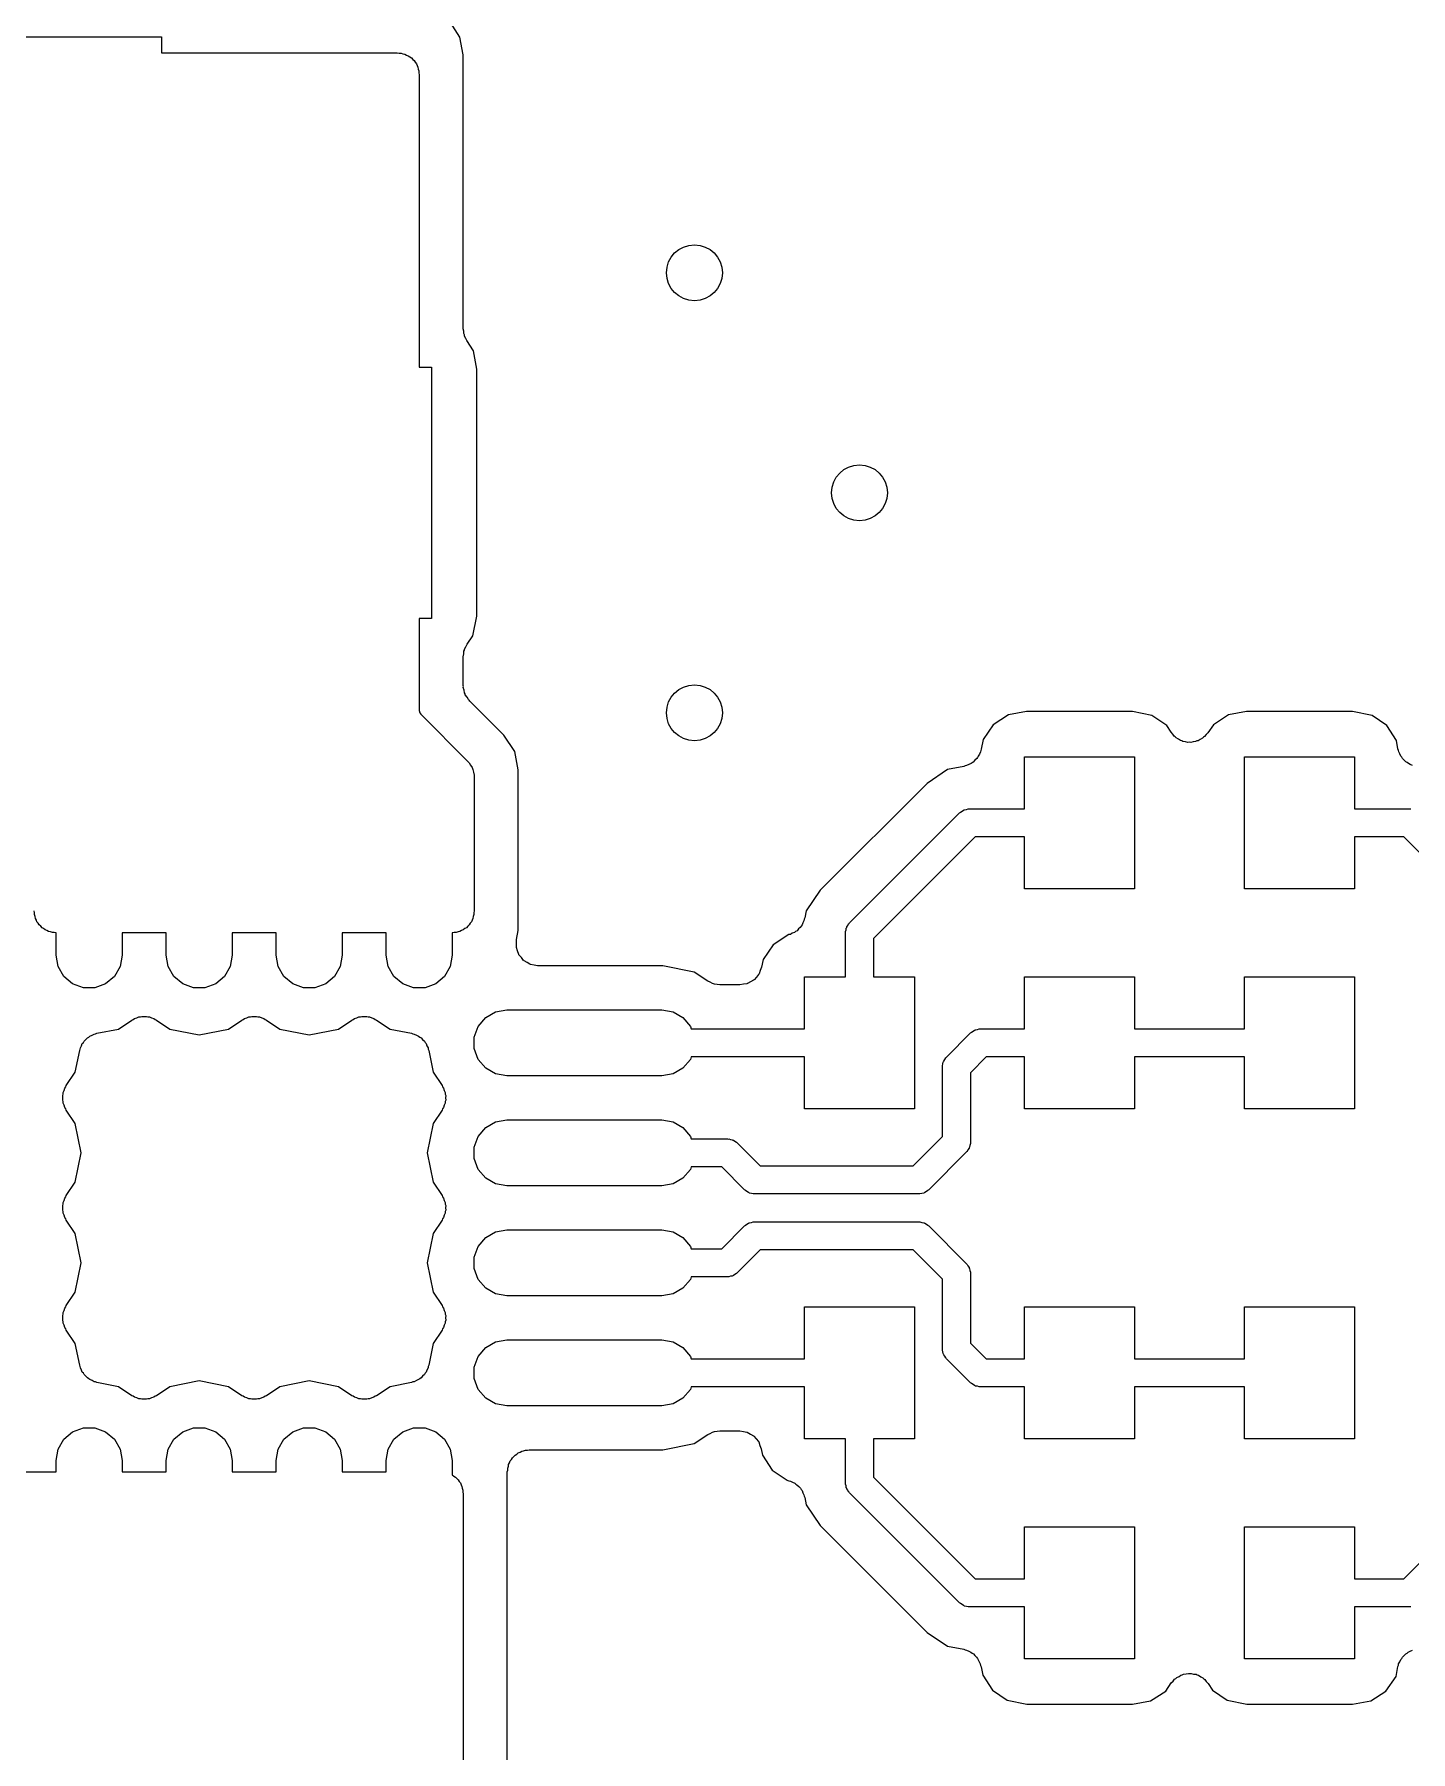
# Model space of a CAD drawing. Extents: x 85 to 210, y -138 to -65.
# Drawn here: x 167.75 to 174, y -95.47 to -87.67 of the extents above; entities that cross this region are included whole.
import ezdxf

# ---------------------------------------------------------------- set-up
doc = ezdxf.new("R2010")
doc.units = 0
doc.header["$MEASUREMENT"] = 0
doc.layers.add('BLACK', color=7, linetype='CONTINUOUS')

msp = doc.modelspace()

# ---------------------------------------------------------------- linework, layer by layer
at = {"layer": 'Black'}
for p, q in [((169.685, -87.6787), (169.642, -87.612)), ((167.695, -87.6785), (168.329, -87.6785)), ((168.329, -87.6785), (168.329, -87.75)), ((169.7, -87.7593), (169.685, -87.6787)), ((168.329, -87.75), (169.4, -87.75)), ((169.4, -87.75), (169.409, -87.7515)), ((169.409, -87.7515), (169.417, -87.7515)), ((169.417, -87.7515), (169.426, -87.7545)), ((169.426, -87.7545), (169.434, -87.756)), ((169.434, -87.756), (169.442, -87.7604)), ((169.442, -87.7604), (169.45, -87.7634)), ((169.45, -87.7634), (169.457, -87.769)), ((169.457, -87.769), (169.464, -87.7734)), ((169.464, -87.7734), (169.47, -87.7801)), ((169.47, -87.7801), (169.477, -87.7857)), ((169.477, -87.7857), (169.481, -87.7933)), ((169.481, -87.7933), (169.487, -87.8)), ((169.487, -87.8), (169.49, -87.8082)), ((169.7, -89.0045), (169.7, -87.7593)), ((169.49, -87.8082), (169.494, -87.8158)), ((169.494, -87.8158), (169.495, -87.8244)), ((169.495, -87.8244), (169.498, -87.8326)), ((169.498, -87.8326), (169.498, -87.8414)), ((169.498, -87.8414), (169.5, -87.85)), ((169.5, -87.85), (169.5, -89.1785)), ((169.702, -89.0154), (169.7, -89.0045)), ((169.702, -89.0265), (169.702, -89.0154)), ((169.705, -89.0324), (169.702, -89.0265)), ((169.706, -89.0387), (169.705, -89.0324)), ((169.712, -89.0483), (169.706, -89.0387)), ((169.716, -89.0586), (169.712, -89.0483)), ((169.746, -89.105), (169.716, -89.0586)), ((169.761, -89.1878), (169.746, -89.105)), ((169.5, -89.1785), (169.555, -89.1785)), ((169.555, -89.1785), (169.555, -90.3215)), ((169.761, -90.3115), (169.761, -89.1878)), ((169.555, -90.3215), (169.5, -90.3215)), ((169.5, -90.3215), (169.5, -90.74)), ((169.743, -90.4008), (169.761, -90.3115)), ((169.706, -90.4609), (169.712, -90.45)), ((169.712, -90.45), (169.717, -90.4386)), ((169.717, -90.4386), (169.743, -90.4008)), ((169.7, -90.4951), (169.702, -90.4827)), ((169.7, -90.6257), (169.7, -90.4951)), ((169.702, -90.4827), (169.703, -90.4703)), ((169.703, -90.4703), (169.705, -90.4658)), ((169.705, -90.4658), (169.706, -90.4609)), ((169.701, -90.6301), (169.7, -90.6257)), ((169.7, -90.6345), (169.701, -90.6301)), ((169.704, -90.6471), (169.7, -90.6345)), ((169.706, -90.6599), (169.704, -90.6471)), ((169.708, -90.6637), (169.706, -90.6599)), ((169.709, -90.668), (169.708, -90.6637)), ((169.717, -90.6787), (169.709, -90.668)), ((169.723, -90.69), (169.717, -90.6787)), ((169.727, -90.6928), (169.723, -90.69)), ((169.729, -90.6964), (169.727, -90.6928)), ((169.5, -90.74), (169.502, -90.7496)), ((169.502, -90.7496), (169.507, -90.7568)), ((169.507, -90.7568), (169.721, -90.9707)), ((169.884, -90.8515), (169.729, -90.6964)), ((172.177, -90.7597), (172.108, -90.8039)), ((172.259, -90.7441), (172.177, -90.7597)), ((172.74, -90.7441), (172.259, -90.7441)), ((172.829, -90.7622), (172.74, -90.7441)), ((172.896, -90.8079), (172.829, -90.7622)), ((173.177, -90.7597), (173.108, -90.8039)), ((173.259, -90.7441), (173.177, -90.7597)), ((173.74, -90.7441), (173.259, -90.7441)), ((173.829, -90.7622), (173.74, -90.7441)), ((173.896, -90.8079), (173.829, -90.7622)), ((172.108, -90.8039), (172.062, -90.8707)), ((172.916, -90.8386), (172.896, -90.8079)), ((172.924, -90.8469), (172.916, -90.8386)), ((172.93, -90.856), (172.924, -90.8469)), ((173.075, -90.849), (173.068, -90.8579)), ((173.083, -90.8409), (173.075, -90.849)), ((173.108, -90.8039), (173.083, -90.8409)), ((173.94, -90.8765), (173.896, -90.8079)), ((169.934, -90.9258), (169.884, -90.8515)), ((169.95, -91.0097), (169.934, -90.9258)), ((172.05, -90.9276), (172.045, -90.9373)), ((172.051, -90.9212), (172.05, -90.9276)), ((172.053, -90.9153), (172.051, -90.9212)), ((172.062, -90.8707), (172.053, -90.9153)), ((172.935, -90.8595), (172.93, -90.856)), ((172.939, -90.8641), (172.935, -90.8595)), ((172.949, -90.8693), (172.939, -90.8641)), ((172.959, -90.8756), (172.949, -90.8693)), ((172.965, -90.8771), (172.959, -90.8756)), ((172.97, -90.88), (172.965, -90.8771)), ((172.982, -90.8814), (172.97, -90.88)), ((172.992, -90.8842), (172.982, -90.8814)), ((172.999, -90.8836), (172.992, -90.8842)), ((173.005, -90.8844), (172.999, -90.8836)), ((173.016, -90.8819), (173.005, -90.8844)), ((173.027, -90.8808), (173.016, -90.8819)), ((173.033, -90.8781), (173.027, -90.8808)), ((173.039, -90.8767), (173.033, -90.8781)), ((173.048, -90.8706), (173.039, -90.8767)), ((173.058, -90.8657), (173.048, -90.8706)), ((173.063, -90.8613), (173.058, -90.8657)), ((173.068, -90.8579), (173.063, -90.8613)), ((173.947, -90.9141), (173.94, -90.8765)), ((173.95, -90.9207), (173.947, -90.9141)), ((173.951, -90.9277), (173.95, -90.9207)), ((173.956, -90.9368), (173.951, -90.9277)), ((169.721, -90.9707), (169.723, -90.9743)), ((169.723, -90.9743), (169.727, -90.9771)), ((169.727, -90.9771), (169.733, -90.9885)), ((169.733, -90.9885), (169.741, -90.9992)), ((169.741, -90.9992), (169.742, -91.0034)), ((169.742, -91.0034), (169.744, -91.0072)), ((171.975, -90.9935), (171.9, -91.0084)), ((171.981, -90.9912), (171.975, -90.9935)), ((171.987, -90.9902), (171.981, -90.9912)), ((171.997, -90.9849), (171.987, -90.9902)), ((172.007, -90.9809), (171.997, -90.9849)), ((172.012, -90.9767), (172.007, -90.9809)), ((172.017, -90.9736), (172.012, -90.9767)), ((172.025, -90.9653), (172.017, -90.9736)), ((172.033, -90.958), (172.025, -90.9653)), ((172.036, -90.9524), (172.033, -90.958)), ((172.04, -90.9476), (172.036, -90.9524)), ((172.045, -90.9373), (172.04, -90.9476)), ((172.25, -91.1865), (172.25, -90.95)), ((172.25, -90.95), (172.75, -90.95)), ((172.75, -90.95), (172.75, -91.55)), ((173.25, -91.55), (173.25, -90.95)), ((173.25, -90.95), (173.75, -90.95)), ((173.75, -90.95), (173.75, -91.1865)), ((173.96, -90.9466), (173.956, -90.9368)), ((173.964, -90.9519), (173.96, -90.9466)), ((173.968, -90.9582), (173.964, -90.9519)), ((173.975, -90.965), (173.968, -90.9582)), ((173.982, -90.9729), (173.975, -90.965)), ((173.988, -90.9764), (173.982, -90.9729)), ((173.994, -90.9811), (173.988, -90.9764)), ((174.003, -90.9848), (173.994, -90.9811)), ((174.013, -90.9899), (174.003, -90.9848)), ((169.744, -91.0072), (169.746, -91.0201)), ((169.746, -91.0201), (169.75, -91.0327)), ((169.75, -91.0327), (169.749, -91.0371)), ((169.749, -91.0371), (169.75, -91.0414)), ((169.75, -91.0414), (169.75, -91.65)), ((169.95, -91.74), (169.95, -91.0097)), ((171.807, -91.0706), (171.321, -91.5567)), ((171.9, -91.0084), (171.807, -91.0706)), ((171.455, -91.7051), (171.955, -91.2051)), ((171.955, -91.2051), (171.957, -91.2035)), ((171.957, -91.2035), (171.959, -91.2014)), ((171.959, -91.2014), (171.966, -91.1972)), ((171.966, -91.1972), (171.973, -91.1924)), ((171.973, -91.1924), (171.976, -91.1917)), ((171.976, -91.1917), (171.978, -91.1903)), ((171.978, -91.1903), (171.986, -91.1889)), ((171.986, -91.1889), (171.994, -91.1867)), ((171.994, -91.1867), (171.997, -91.187)), ((171.997, -91.187), (172, -91.1865)), ((172, -91.1865), (172.25, -91.1865)), ((173.75, -91.1865), (174, -91.1865)), ((174, -91.1865), (174.003, -91.187)), ((174.003, -91.187), (174.006, -91.1867)), ((172.026, -91.3135), (171.564, -91.7763)), ((172.25, -91.3135), (172.026, -91.3135)), ((172.25, -91.55), (172.25, -91.3135)), ((173.974, -91.3135), (173.75, -91.3135)), ((173.75, -91.3135), (173.75, -91.55)), ((174.436, -91.7763), (173.974, -91.3135)), ((172.75, -91.55), (172.25, -91.55)), ((173.75, -91.55), (173.25, -91.55)), ((171.321, -91.5567), (171.258, -91.6499)), ((167.752, -91.6586), (167.75, -91.65)), ((167.752, -91.6674), (167.752, -91.6586)), ((167.755, -91.6756), (167.752, -91.6674)), ((167.756, -91.6842), (167.755, -91.6756)), ((167.76, -91.6918), (167.756, -91.6842)), ((167.763, -91.7), (167.76, -91.6918)), ((167.769, -91.7067), (167.763, -91.7)), ((167.773, -91.7143), (167.769, -91.7067)), ((169.731, -91.7067), (169.727, -91.7143)), ((169.737, -91.7), (169.731, -91.7067)), ((169.74, -91.6918), (169.737, -91.7)), ((169.744, -91.6842), (169.74, -91.6918)), ((169.745, -91.6756), (169.744, -91.6842)), ((169.748, -91.6674), (169.745, -91.6756)), ((169.75, -91.65), (169.748, -91.6586)), ((169.748, -91.6586), (169.748, -91.6674)), ((171.243, -91.7044), (171.239, -91.7141)), ((171.248, -91.6953), (171.243, -91.7044)), ((171.249, -91.6883), (171.248, -91.6953)), ((171.252, -91.6817), (171.249, -91.6883)), ((171.258, -91.6499), (171.252, -91.6817)), ((171.451, -91.7092), (171.453, -91.7074)), ((171.453, -91.7074), (171.455, -91.7051)), ((167.78, -91.7199), (167.773, -91.7143)), ((167.786, -91.7266), (167.78, -91.7199)), ((167.793, -91.731), (167.786, -91.7266)), ((167.8, -91.7366), (167.793, -91.731)), ((167.808, -91.7396), (167.8, -91.7366)), ((167.816, -91.744), (167.808, -91.7396)), ((167.824, -91.7455), (167.816, -91.744)), ((167.833, -91.7485), (167.824, -91.7455)), ((167.841, -91.7485), (167.833, -91.7485)), ((167.85, -91.75), (167.841, -91.7485)), ((167.85, -91.8519), (167.85, -91.75)), ((168.35, -91.75), (168.15, -91.75)), ((168.15, -91.75), (168.15, -91.8519)), ((168.35, -91.8519), (168.35, -91.75)), ((168.85, -91.75), (168.65, -91.75)), ((168.65, -91.75), (168.65, -91.8519)), ((168.85, -91.8519), (168.85, -91.75)), ((169.35, -91.75), (169.15, -91.75)), ((169.15, -91.75), (169.15, -91.8519)), ((169.35, -91.8519), (169.35, -91.75)), ((169.659, -91.7485), (169.65, -91.75)), ((169.65, -91.75), (169.65, -91.8519)), ((169.667, -91.7485), (169.659, -91.7485)), ((169.676, -91.7455), (169.667, -91.7485)), ((169.684, -91.744), (169.676, -91.7455)), ((169.692, -91.7396), (169.684, -91.744)), ((169.7, -91.7366), (169.692, -91.7396)), ((169.707, -91.731), (169.7, -91.7366)), ((169.714, -91.7266), (169.707, -91.731)), ((169.72, -91.7199), (169.714, -91.7266)), ((169.727, -91.7143), (169.72, -91.7199)), ((169.941, -91.7826), (169.942, -91.7814)), ((169.941, -91.7988), (169.941, -91.7826)), ((169.942, -91.7802), (169.95, -91.74)), ((169.942, -91.7814), (169.942, -91.7802)), ((171.179, -91.7579), (171.108, -91.8039)), ((171.186, -91.7569), (171.179, -91.7579)), ((171.195, -91.7519), (171.186, -91.7569)), ((171.205, -91.7482), (171.195, -91.7519)), ((171.21, -91.7436), (171.205, -91.7482)), ((171.217, -91.7402), (171.21, -91.7436)), ((171.223, -91.7324), (171.217, -91.7402)), ((171.231, -91.7256), (171.223, -91.7324)), ((171.235, -91.7194), (171.231, -91.7256)), ((171.239, -91.7141), (171.235, -91.7194)), ((171.436, -91.75), (171.437, -91.7472)), ((171.436, -91.95), (171.436, -91.75)), ((171.437, -91.7445), (171.439, -91.7365)), ((171.437, -91.7472), (171.437, -91.7445)), ((171.439, -91.7365), (171.44, -91.7283)), ((171.44, -91.7283), (171.442, -91.7259)), ((171.442, -91.7232), (171.447, -91.7164)), ((171.442, -91.7259), (171.442, -91.7232)), ((171.447, -91.7164), (171.451, -91.7092)), ((171.564, -91.7763), (171.564, -91.95)), ((167.859, -91.9032), (167.85, -91.8519)), ((168.15, -91.8519), (168.141, -91.9032)), ((168.359, -91.9032), (168.35, -91.8519)), ((168.65, -91.8519), (168.641, -91.9032)), ((168.859, -91.9032), (168.85, -91.8519)), ((169.15, -91.8519), (169.141, -91.9032)), ((169.359, -91.9032), (169.35, -91.8519)), ((169.65, -91.8519), (169.641, -91.9032)), ((169.941, -91.8149), (169.941, -91.7988)), ((169.941, -91.8161), (169.941, -91.8149)), ((169.941, -91.8174), (169.941, -91.8161)), ((169.947, -91.8325), (169.941, -91.8174)), ((169.952, -91.8478), (169.947, -91.8325)), ((169.953, -91.8488), (169.952, -91.8478)), ((169.953, -91.85), (169.953, -91.8488)), ((169.964, -91.8623), (169.953, -91.85)), ((169.974, -91.875), (169.964, -91.8623)), ((171.108, -91.8039), (171.062, -91.8707)), ((167.885, -91.9483), (167.859, -91.9032)), ((168.141, -91.9032), (168.115, -91.9483)), ((168.385, -91.9483), (168.359, -91.9032)), ((168.641, -91.9032), (168.615, -91.9483)), ((168.885, -91.9483), (168.859, -91.9032)), ((169.141, -91.9032), (169.115, -91.9483)), ((169.385, -91.9483), (169.359, -91.9032)), ((169.641, -91.9032), (169.615, -91.9483)), ((169.975, -91.8756), (169.974, -91.875)), ((169.976, -91.8766), (169.975, -91.8756)), ((169.99, -91.8847), (169.976, -91.8766)), ((170.003, -91.8931), (169.99, -91.8847)), ((170.005, -91.8933), (170.003, -91.8931)), ((170.006, -91.894), (170.005, -91.8933)), ((170.022, -91.8968), (170.006, -91.894)), ((170.037, -91.9), (170.022, -91.8968)), ((170.039, -91.8998), (170.037, -91.9)), ((170.04, -91.9), (170.039, -91.8998)), ((170.606, -91.9), (170.04, -91.9)), ((170.749, -91.9285), (170.606, -91.9)), ((170.811, -91.9696), (170.749, -91.9285)), ((171.042, -91.9387), (171.032, -91.9508)), ((171.043, -91.9375), (171.042, -91.9387)), ((171.044, -91.9365), (171.043, -91.9375)), ((171.049, -91.9213), (171.044, -91.9365)), ((171.055, -91.9063), (171.049, -91.9213)), ((171.062, -91.8707), (171.055, -91.9063)), ((167.925, -91.9818), (167.885, -91.9483)), ((167.974, -91.9996), (167.925, -91.9818)), ((168.026, -91.9996), (167.974, -91.9996)), ((168.075, -91.9818), (168.026, -91.9996)), ((168.115, -91.9483), (168.075, -91.9818)), ((168.425, -91.9818), (168.385, -91.9483)), ((168.474, -91.9996), (168.425, -91.9818)), ((168.526, -91.9996), (168.474, -91.9996)), ((168.575, -91.9818), (168.526, -91.9996)), ((168.615, -91.9483), (168.575, -91.9818)), ((168.925, -91.9818), (168.885, -91.9483)), ((168.974, -91.9996), (168.925, -91.9818)), ((169.026, -91.9996), (168.974, -91.9996)), ((169.075, -91.9818), (169.026, -91.9996)), ((169.115, -91.9483), (169.075, -91.9818)), ((169.425, -91.9818), (169.385, -91.9483)), ((169.474, -91.9996), (169.425, -91.9818)), ((169.526, -91.9996), (169.474, -91.9996)), ((169.575, -91.9818), (169.526, -91.9996)), ((169.615, -91.9483), (169.575, -91.9818)), ((170.821, -91.9745), (170.811, -91.9696)), ((170.832, -91.9805), (170.821, -91.9745)), ((170.837, -91.9814), (170.832, -91.9805)), ((170.842, -91.9836), (170.837, -91.9814)), ((170.854, -91.9844), (170.842, -91.9836)), ((170.866, -91.9865), (170.854, -91.9844)), ((170.957, -91.9865), (170.866, -91.9865)), ((170.973, -91.9837), (170.957, -91.9865)), ((170.989, -91.9813), (170.973, -91.9837)), ((170.99, -91.9807), (170.989, -91.9813)), ((170.991, -91.9805), (170.99, -91.9807)), ((171.005, -91.9724), (170.991, -91.9805)), ((171.019, -91.9647), (171.005, -91.9724)), ((171.02, -91.9637), (171.019, -91.9647)), ((171.021, -91.9631), (171.02, -91.9637)), ((171.032, -91.9508), (171.021, -91.9631)), ((171.25, -92.1865), (171.25, -91.95)), ((171.25, -91.95), (171.436, -91.95)), ((171.564, -91.95), (171.75, -91.95)), ((171.75, -91.95), (171.75, -92.55)), ((172.25, -92.1865), (172.25, -91.95)), ((172.25, -91.95), (172.75, -91.95)), ((172.75, -91.95), (172.75, -92.1865)), ((173.25, -92.1865), (173.25, -91.95)), ((173.25, -91.95), (173.75, -91.95)), ((173.75, -91.95), (173.75, -92.55)), ((168.133, -92.1872), (168.194, -92.1463)), ((168.194, -92.1463), (168.2, -92.1436)), ((168.2, -92.1436), (168.206, -92.1398)), ((168.206, -92.1398), (168.216, -92.1367)), ((168.216, -92.1367), (168.226, -92.1323)), ((168.226, -92.1323), (168.233, -92.1319)), ((168.233, -92.1319), (168.239, -92.13)), ((168.239, -92.13), (168.25, -92.1307)), ((168.25, -92.1307), (168.261, -92.13)), ((168.261, -92.13), (168.267, -92.1319)), ((168.267, -92.1319), (168.274, -92.1323)), ((168.274, -92.1323), (168.284, -92.1367)), ((168.284, -92.1367), (168.294, -92.1398)), ((168.294, -92.1398), (168.3, -92.1436)), ((168.3, -92.1436), (168.306, -92.1463)), ((168.306, -92.1463), (168.367, -92.1872)), ((168.633, -92.1872), (168.694, -92.1463)), ((168.694, -92.1463), (168.7, -92.1436)), ((168.7, -92.1436), (168.706, -92.1398)), ((168.706, -92.1398), (168.716, -92.1367)), ((168.716, -92.1367), (168.726, -92.1323)), ((168.726, -92.1323), (168.733, -92.1319)), ((168.733, -92.1319), (168.739, -92.13)), ((168.739, -92.13), (168.75, -92.1307)), ((168.75, -92.1307), (168.761, -92.13)), ((168.761, -92.13), (168.767, -92.1319)), ((168.767, -92.1319), (168.774, -92.1323)), ((168.774, -92.1323), (168.784, -92.1367)), ((168.784, -92.1367), (168.794, -92.1398)), ((168.794, -92.1398), (168.8, -92.1436)), ((168.8, -92.1436), (168.806, -92.1463)), ((168.806, -92.1463), (168.867, -92.1872)), ((169.133, -92.1872), (169.194, -92.1463)), ((169.194, -92.1463), (169.2, -92.1436)), ((169.2, -92.1436), (169.206, -92.1398)), ((169.206, -92.1398), (169.216, -92.1367)), ((169.216, -92.1367), (169.226, -92.1323)), ((169.226, -92.1323), (169.233, -92.1319)), ((169.233, -92.1319), (169.239, -92.13)), ((169.239, -92.13), (169.25, -92.1307)), ((169.25, -92.1307), (169.261, -92.13)), ((169.261, -92.13), (169.267, -92.1319)), ((169.267, -92.1319), (169.274, -92.1323)), ((169.274, -92.1323), (169.284, -92.1367)), ((169.284, -92.1367), (169.294, -92.1398)), ((169.294, -92.1398), (169.3, -92.1436)), ((169.3, -92.1436), (169.306, -92.1463)), ((169.306, -92.1463), (169.367, -92.1872)), ((169.75, -92.224), (169.768, -92.175)), ((169.768, -92.175), (169.802, -92.1351)), ((169.802, -92.1351), (169.847, -92.109)), ((169.847, -92.109), (169.898, -92.1)), ((169.898, -92.1), (170.602, -92.1)), ((170.602, -92.1), (170.653, -92.109)), ((170.653, -92.109), (170.698, -92.1351)), ((170.698, -92.1351), (170.732, -92.175)), ((170.732, -92.175), (170.736, -92.1865)), ((167.965, -92.2631), (167.969, -92.2529)), ((167.969, -92.2529), (167.974, -92.248)), ((167.974, -92.248), (167.977, -92.2422)), ((167.977, -92.2422), (167.985, -92.235)), ((167.985, -92.235), (167.992, -92.2268)), ((167.992, -92.2268), (167.998, -92.2236)), ((167.998, -92.2236), (168.003, -92.2193)), ((168.003, -92.2193), (168.013, -92.2153)), ((168.013, -92.2153), (168.023, -92.2101)), ((168.023, -92.2101), (168.029, -92.2091)), ((168.029, -92.2091), (168.035, -92.2067)), ((168.035, -92.2067), (168.133, -92.1872)), ((168.367, -92.1872), (168.5, -92.2137)), ((168.5, -92.2137), (168.633, -92.1872)), ((168.867, -92.1872), (169, -92.2137)), ((169, -92.2137), (169.133, -92.1872)), ((169.367, -92.1872), (169.465, -92.2067)), ((169.465, -92.2067), (169.471, -92.2091)), ((169.471, -92.2091), (169.477, -92.2101)), ((169.477, -92.2101), (169.487, -92.2153)), ((169.487, -92.2153), (169.497, -92.2193)), ((169.497, -92.2193), (169.502, -92.2236)), ((169.502, -92.2236), (169.508, -92.2268)), ((169.508, -92.2268), (169.515, -92.235)), ((169.515, -92.235), (169.523, -92.2422)), ((169.523, -92.2422), (169.526, -92.248)), ((169.526, -92.248), (169.531, -92.2529)), ((169.531, -92.2529), (169.535, -92.2631)), ((169.75, -92.276), (169.75, -92.224)), ((170.736, -92.1865), (171.25, -92.1865)), ((171.896, -92.3146), (172.005, -92.2051)), ((172.005, -92.2051), (172.007, -92.2035)), ((172.007, -92.2035), (172.009, -92.2014)), ((172.009, -92.2014), (172.016, -92.1972)), ((172.016, -92.1972), (172.023, -92.1924)), ((172.023, -92.1924), (172.026, -92.1917)), ((172.026, -92.1917), (172.028, -92.1903)), ((172.028, -92.1903), (172.036, -92.1889)), ((172.036, -92.1889), (172.044, -92.1867)), ((172.044, -92.1867), (172.047, -92.187)), ((172.047, -92.187), (172.05, -92.1865)), ((172.05, -92.1865), (172.25, -92.1865)), ((172.75, -92.1865), (173.25, -92.1865)), ((167.937, -92.3832), (167.957, -92.2853)), ((167.957, -92.2853), (167.959, -92.2791)), ((167.959, -92.2791), (167.96, -92.2726)), ((167.96, -92.2726), (167.965, -92.2631)), ((169.535, -92.2631), (169.54, -92.2726)), ((169.54, -92.2726), (169.541, -92.2791)), ((169.541, -92.2791), (169.543, -92.2853)), ((169.543, -92.2853), (169.563, -92.3832)), ((169.768, -92.325), (169.75, -92.276)), ((169.802, -92.3649), (169.768, -92.325)), ((170.732, -92.325), (170.698, -92.3649)), ((170.736, -92.3135), (170.732, -92.325)), ((171.25, -92.3135), (170.736, -92.3135)), ((171.25, -92.55), (171.25, -92.3135)), ((171.882, -92.3354), (171.883, -92.3327)), ((171.883, -92.3327), (171.888, -92.3259)), ((171.888, -92.3259), (171.892, -92.3187)), ((171.892, -92.3187), (171.894, -92.3169)), ((171.894, -92.3169), (171.896, -92.3146)), ((172.076, -92.3135), (172.004, -92.3858)), ((172.25, -92.3135), (172.076, -92.3135)), ((172.25, -92.55), (172.25, -92.3135)), ((173.25, -92.3135), (172.75, -92.3135)), ((172.75, -92.3135), (172.75, -92.55)), ((173.25, -92.55), (173.25, -92.3135)), ((167.896, -92.4444), (167.937, -92.3832)), ((169.563, -92.3832), (169.604, -92.4444)), ((169.847, -92.391), (169.802, -92.3649)), ((169.898, -92.4), (169.847, -92.391)), ((170.602, -92.4), (169.898, -92.4)), ((170.653, -92.391), (170.602, -92.4)), ((170.698, -92.3649), (170.653, -92.391)), ((171.877, -92.354), (171.879, -92.346)), ((171.877, -92.3567), (171.877, -92.354)), ((171.877, -92.3595), (171.877, -92.3567)), ((171.877, -92.6761), (171.877, -92.3595)), ((171.879, -92.346), (171.881, -92.3378)), ((171.881, -92.3378), (171.882, -92.3354)), ((172.004, -92.3858), (172.004, -92.7024)), ((167.88, -92.4891), (167.882, -92.4828)), ((167.881, -92.5), (167.88, -92.4891)), ((167.882, -92.4762), (167.887, -92.4663)), ((167.882, -92.4828), (167.882, -92.4762)), ((167.887, -92.4663), (167.89, -92.4558)), ((167.89, -92.4558), (167.894, -92.4505)), ((167.894, -92.4505), (167.896, -92.4444)), ((169.604, -92.4444), (169.606, -92.4505)), ((169.606, -92.4505), (169.61, -92.4558)), ((169.61, -92.4558), (169.613, -92.4663)), ((169.613, -92.4663), (169.618, -92.4762)), ((169.618, -92.4762), (169.618, -92.4828)), ((169.618, -92.4828), (169.62, -92.4891)), ((169.62, -92.4891), (169.619, -92.5)), ((167.88, -92.5109), (167.881, -92.5)), ((167.882, -92.5172), (167.88, -92.5109)), ((167.882, -92.5238), (167.882, -92.5172)), ((167.887, -92.5337), (167.882, -92.5238)), ((167.89, -92.5442), (167.887, -92.5337)), ((167.894, -92.5495), (167.89, -92.5442)), ((167.896, -92.5556), (167.894, -92.5495)), ((167.937, -92.6168), (167.896, -92.5556)), ((169.604, -92.5556), (169.563, -92.6168)), ((169.606, -92.5495), (169.604, -92.5556)), ((169.61, -92.5442), (169.606, -92.5495)), ((169.613, -92.5337), (169.61, -92.5442)), ((169.618, -92.5238), (169.613, -92.5337)), ((169.62, -92.5109), (169.618, -92.5172)), ((169.618, -92.5172), (169.618, -92.5238)), ((169.619, -92.5), (169.62, -92.5109)), ((171.75, -92.55), (171.25, -92.55)), ((172.75, -92.55), (172.25, -92.55)), ((173.75, -92.55), (173.25, -92.55)), ((167.964, -92.75), (167.937, -92.6168)), ((169.563, -92.6168), (169.536, -92.75)), ((169.768, -92.675), (169.802, -92.6351)), ((169.802, -92.6351), (169.847, -92.609)), ((169.847, -92.609), (169.898, -92.6)), ((169.898, -92.6), (170.602, -92.6)), ((170.602, -92.6), (170.653, -92.609)), ((170.653, -92.609), (170.698, -92.6351)), ((170.698, -92.6351), (170.732, -92.675)), ((169.75, -92.724), (169.768, -92.675)), ((170.732, -92.675), (170.736, -92.6865)), ((170.736, -92.6865), (170.9, -92.6865)), ((170.9, -92.6865), (170.903, -92.687)), ((170.903, -92.687), (170.906, -92.6867)), ((170.906, -92.6867), (170.914, -92.6889)), ((170.914, -92.6889), (170.922, -92.6903)), ((170.922, -92.6903), (170.924, -92.6917)), ((170.924, -92.6917), (170.927, -92.6924)), ((170.927, -92.6924), (170.934, -92.6972)), ((170.934, -92.6972), (170.941, -92.7014)), ((170.941, -92.7014), (170.943, -92.7035)), ((170.943, -92.7035), (170.945, -92.7051)), ((170.945, -92.7051), (171.049, -92.8095)), ((171.744, -92.8095), (171.877, -92.6761)), ((172.002, -92.7159), (172, -92.7241)), ((172.004, -92.7079), (172.002, -92.7159)), ((172.004, -92.7024), (172.004, -92.7052)), ((172.004, -92.7052), (172.004, -92.7079)), ((167.937, -92.8832), (167.964, -92.75)), ((169.536, -92.75), (169.563, -92.8832)), ((169.75, -92.776), (169.75, -92.724)), ((169.768, -92.825), (169.75, -92.776)), ((171.985, -92.7473), (171.815, -92.9179)), ((171.987, -92.745), (171.985, -92.7473)), ((171.989, -92.7432), (171.987, -92.745)), ((171.993, -92.736), (171.989, -92.7432)), ((171.998, -92.7292), (171.993, -92.736)), ((171.999, -92.7265), (171.998, -92.7292)), ((172, -92.7241), (171.999, -92.7265)), ((169.802, -92.8649), (169.768, -92.825)), ((169.847, -92.891), (169.802, -92.8649)), ((170.698, -92.8649), (170.653, -92.891)), ((170.732, -92.825), (170.698, -92.8649)), ((170.736, -92.8135), (170.732, -92.825)), ((170.874, -92.8135), (170.736, -92.8135)), ((170.978, -92.9179), (170.874, -92.8135)), ((171.049, -92.8095), (171.744, -92.8095)), ((167.887, -92.9663), (167.89, -92.9558)), ((167.89, -92.9558), (167.894, -92.9505)), ((167.894, -92.9505), (167.896, -92.9444)), ((167.896, -92.9444), (167.937, -92.8832)), ((169.563, -92.8832), (169.604, -92.9444)), ((169.604, -92.9444), (169.606, -92.9505)), ((169.606, -92.9505), (169.61, -92.9558)), ((169.61, -92.9558), (169.613, -92.9663)), ((169.898, -92.9), (169.847, -92.891)), ((170.602, -92.9), (169.898, -92.9)), ((170.653, -92.891), (170.602, -92.9)), ((170.98, -92.9195), (170.978, -92.9179)), ((170.982, -92.9216), (170.98, -92.9195)), ((170.989, -92.9258), (170.982, -92.9216)), ((170.996, -92.9305), (170.989, -92.9258)), ((170.999, -92.9313), (170.996, -92.9305)), ((171.001, -92.9327), (170.999, -92.9313)), ((171.009, -92.9341), (171.001, -92.9327)), ((171.017, -92.9363), (171.009, -92.9341)), ((171.02, -92.936), (171.017, -92.9363)), ((171.023, -92.9365), (171.02, -92.936)), ((171.77, -92.9365), (171.023, -92.9365)), ((171.773, -92.936), (171.77, -92.9365)), ((171.775, -92.9363), (171.773, -92.936)), ((171.783, -92.9341), (171.775, -92.9363)), ((171.792, -92.9327), (171.783, -92.9341)), ((171.794, -92.9313), (171.792, -92.9327)), ((171.797, -92.9305), (171.794, -92.9313)), ((171.804, -92.9258), (171.797, -92.9305)), ((171.811, -92.9216), (171.804, -92.9258)), ((171.813, -92.9195), (171.811, -92.9216)), ((171.815, -92.9179), (171.813, -92.9195)), ((167.88, -92.9891), (167.882, -92.9828)), ((167.881, -93), (167.88, -92.9891)), ((167.88, -93.0109), (167.881, -93)), ((167.882, -93.0172), (167.88, -93.0109)), ((167.882, -92.9762), (167.887, -92.9663)), ((167.882, -92.9828), (167.882, -92.9762)), ((167.882, -93.0238), (167.882, -93.0172)), ((167.887, -93.0337), (167.882, -93.0238)), ((167.89, -93.0442), (167.887, -93.0337)), ((169.613, -93.0337), (169.61, -93.0442)), ((169.613, -92.9663), (169.618, -92.9762)), ((169.618, -93.0238), (169.613, -93.0337)), ((169.618, -92.9762), (169.618, -92.9828)), ((169.618, -92.9828), (169.62, -92.9891)), ((169.62, -93.0109), (169.618, -93.0172)), ((169.618, -93.0172), (169.618, -93.0238)), ((169.62, -92.9891), (169.619, -93)), ((169.619, -93), (169.62, -93.0109)), ((167.894, -93.0495), (167.89, -93.0442)), ((167.896, -93.0556), (167.894, -93.0495)), ((167.937, -93.1168), (167.896, -93.0556)), ((169.604, -93.0556), (169.563, -93.1168)), ((169.606, -93.0495), (169.604, -93.0556)), ((169.61, -93.0442), (169.606, -93.0495)), ((169.802, -93.1351), (169.847, -93.109)), ((169.847, -93.109), (169.898, -93.1)), ((169.898, -93.1), (170.602, -93.1)), ((170.602, -93.1), (170.653, -93.109)), ((170.653, -93.109), (170.698, -93.1351)), ((170.874, -93.1865), (170.978, -93.0821)), ((170.978, -93.0821), (170.98, -93.0805)), ((170.98, -93.0805), (170.982, -93.0784)), ((170.982, -93.0784), (170.989, -93.0742)), ((170.989, -93.0742), (170.996, -93.0694)), ((170.996, -93.0694), (170.999, -93.0687)), ((170.999, -93.0687), (171.001, -93.0673)), ((171.001, -93.0673), (171.009, -93.0659)), ((171.009, -93.0659), (171.017, -93.0637)), ((171.017, -93.0637), (171.02, -93.064)), ((171.02, -93.064), (171.023, -93.0635)), ((171.023, -93.0635), (171.77, -93.0635)), ((171.77, -93.0635), (171.773, -93.064)), ((171.773, -93.064), (171.775, -93.0637)), ((171.775, -93.0637), (171.783, -93.0659)), ((171.783, -93.0659), (171.792, -93.0673)), ((171.792, -93.0673), (171.794, -93.0687)), ((171.794, -93.0687), (171.797, -93.0694)), ((171.797, -93.0694), (171.804, -93.0742)), ((171.804, -93.0742), (171.811, -93.0784)), ((171.811, -93.0784), (171.813, -93.0805)), ((171.813, -93.0805), (171.815, -93.0821)), ((171.815, -93.0821), (171.985, -93.2527)), ((167.964, -93.25), (167.937, -93.1168)), ((169.563, -93.1168), (169.536, -93.25)), ((169.75, -93.224), (169.768, -93.175)), ((169.768, -93.175), (169.802, -93.1351)), ((170.698, -93.1351), (170.732, -93.175)), ((170.732, -93.175), (170.736, -93.1865)), ((170.736, -93.1865), (170.874, -93.1865)), ((171.049, -93.1905), (170.945, -93.2949)), ((171.744, -93.1905), (171.049, -93.1905)), ((171.877, -93.3239), (171.744, -93.1905)), ((167.937, -93.3832), (167.964, -93.25)), ((169.536, -93.25), (169.563, -93.3832)), ((169.75, -93.276), (169.75, -93.224)), ((171.985, -93.2527), (171.987, -93.255)), ((171.987, -93.255), (171.989, -93.2568)), ((171.989, -93.2568), (171.993, -93.264)), ((171.993, -93.264), (171.998, -93.2708)), ((169.768, -93.325), (169.75, -93.276)), ((169.802, -93.3649), (169.768, -93.325)), ((170.732, -93.325), (170.698, -93.3649)), ((170.736, -93.3135), (170.732, -93.325)), ((170.9, -93.3135), (170.736, -93.3135)), ((170.903, -93.313), (170.9, -93.3135)), ((170.906, -93.3133), (170.903, -93.313)), ((170.914, -93.3111), (170.906, -93.3133)), ((170.922, -93.3097), (170.914, -93.3111)), ((170.924, -93.3083), (170.922, -93.3097)), ((170.927, -93.3075), (170.924, -93.3083)), ((170.934, -93.3028), (170.927, -93.3075)), ((170.941, -93.2986), (170.934, -93.3028)), ((170.943, -93.2965), (170.941, -93.2986)), ((170.945, -93.2949), (170.943, -93.2965)), ((171.877, -93.6405), (171.877, -93.3239)), ((171.998, -93.2708), (171.999, -93.2735)), ((171.999, -93.2735), (172, -93.2759)), ((172, -93.2759), (172.002, -93.2841)), ((172.002, -93.2841), (172.004, -93.2921)), ((172.004, -93.2921), (172.004, -93.2948)), ((172.004, -93.2948), (172.004, -93.2976)), ((172.004, -93.2976), (172.004, -93.6142)), ((167.896, -93.4444), (167.937, -93.3832)), ((169.563, -93.3832), (169.604, -93.4444)), ((169.847, -93.391), (169.802, -93.3649)), ((169.898, -93.4), (169.847, -93.391)), ((170.602, -93.4), (169.898, -93.4)), ((170.653, -93.391), (170.602, -93.4)), ((170.698, -93.3649), (170.653, -93.391)), ((167.88, -93.4891), (167.882, -93.4828)), ((167.881, -93.5), (167.88, -93.4891)), ((167.88, -93.5109), (167.881, -93.5)), ((167.882, -93.4762), (167.887, -93.4663)), ((167.882, -93.4828), (167.882, -93.4762)), ((167.887, -93.4663), (167.89, -93.4558)), ((167.89, -93.4558), (167.894, -93.4505)), ((167.894, -93.4505), (167.896, -93.4444)), ((169.604, -93.4444), (169.606, -93.4505)), ((169.606, -93.4505), (169.61, -93.4558)), ((169.61, -93.4558), (169.613, -93.4663)), ((169.613, -93.4663), (169.618, -93.4762)), ((169.618, -93.4762), (169.618, -93.4828)), ((169.618, -93.4828), (169.62, -93.4891)), ((169.62, -93.4891), (169.619, -93.5)), ((169.619, -93.5), (169.62, -93.5109)), ((171.25, -93.6865), (171.25, -93.45)), ((171.25, -93.45), (171.75, -93.45)), ((171.75, -93.45), (171.75, -94.05)), ((172.25, -93.6865), (172.25, -93.45)), ((172.25, -93.45), (172.75, -93.45)), ((172.75, -93.45), (172.75, -93.6865)), ((173.25, -93.6865), (173.25, -93.45)), ((173.25, -93.45), (173.75, -93.45)), ((173.75, -93.45), (173.75, -94.05)), ((167.882, -93.5172), (167.88, -93.5109)), ((167.882, -93.5238), (167.882, -93.5172)), ((167.887, -93.5337), (167.882, -93.5238)), ((167.89, -93.5442), (167.887, -93.5337)), ((167.894, -93.5495), (167.89, -93.5442)), ((167.896, -93.5556), (167.894, -93.5495)), ((167.937, -93.6168), (167.896, -93.5556)), ((169.604, -93.5556), (169.563, -93.6168)), ((169.606, -93.5495), (169.604, -93.5556)), ((169.61, -93.5442), (169.606, -93.5495)), ((169.613, -93.5337), (169.61, -93.5442)), ((169.618, -93.5238), (169.613, -93.5337)), ((169.62, -93.5109), (169.618, -93.5172)), ((169.618, -93.5172), (169.618, -93.5238)), ((167.957, -93.7147), (167.937, -93.6168)), ((169.563, -93.6168), (169.543, -93.7147)), ((169.768, -93.675), (169.802, -93.6351)), ((169.802, -93.6351), (169.847, -93.609)), ((169.847, -93.609), (169.898, -93.6)), ((169.898, -93.6), (170.602, -93.6)), ((170.602, -93.6), (170.653, -93.609)), ((170.653, -93.609), (170.698, -93.6351)), ((170.698, -93.6351), (170.732, -93.675)), ((171.877, -93.6433), (171.877, -93.6405)), ((171.877, -93.646), (171.877, -93.6433)), ((171.879, -93.654), (171.877, -93.646)), ((171.881, -93.6622), (171.879, -93.654)), ((172.004, -93.6142), (172.076, -93.6865)), ((167.959, -93.7209), (167.957, -93.7147)), ((167.96, -93.7274), (167.959, -93.7209)), ((167.965, -93.7369), (167.96, -93.7274)), ((167.969, -93.7471), (167.965, -93.7369)), ((169.535, -93.7369), (169.531, -93.7471)), ((169.54, -93.7274), (169.535, -93.7369)), ((169.541, -93.7209), (169.54, -93.7274)), ((169.543, -93.7147), (169.541, -93.7209)), ((169.75, -93.724), (169.768, -93.675)), ((169.75, -93.776), (169.75, -93.724)), ((170.732, -93.675), (170.736, -93.6865)), ((170.736, -93.6865), (171.25, -93.6865)), ((171.882, -93.6646), (171.881, -93.6622)), ((171.883, -93.6673), (171.882, -93.6646)), ((171.888, -93.6741), (171.883, -93.6673)), ((171.892, -93.6813), (171.888, -93.6741)), ((171.894, -93.6831), (171.892, -93.6813)), ((171.896, -93.6854), (171.894, -93.6831)), ((172.005, -93.7949), (171.896, -93.6854)), ((172.076, -93.6865), (172.25, -93.6865)), ((172.75, -93.6865), (173.25, -93.6865)), ((167.974, -93.752), (167.969, -93.7471)), ((167.977, -93.7578), (167.974, -93.752)), ((167.985, -93.765), (167.977, -93.7578)), ((167.992, -93.7732), (167.985, -93.765)), ((167.998, -93.7764), (167.992, -93.7732)), ((168.003, -93.7807), (167.998, -93.7764)), ((168.013, -93.7847), (168.003, -93.7807)), ((168.023, -93.7899), (168.013, -93.7847)), ((168.029, -93.7909), (168.023, -93.7899)), ((168.035, -93.7933), (168.029, -93.7909)), ((168.133, -93.8128), (168.035, -93.7933)), ((168.194, -93.8537), (168.133, -93.8128)), ((168.367, -93.8128), (168.306, -93.8537)), ((168.5, -93.7863), (168.367, -93.8128)), ((168.633, -93.8128), (168.5, -93.7863)), ((168.694, -93.8537), (168.633, -93.8128)), ((168.867, -93.8128), (168.806, -93.8537)), ((169, -93.7863), (168.867, -93.8128)), ((169.133, -93.8128), (169, -93.7863)), ((169.194, -93.8537), (169.133, -93.8128)), ((169.367, -93.8128), (169.306, -93.8537)), ((169.465, -93.7933), (169.367, -93.8128)), ((169.471, -93.7909), (169.465, -93.7933)), ((169.477, -93.7899), (169.471, -93.7909)), ((169.487, -93.7847), (169.477, -93.7899)), ((169.497, -93.7807), (169.487, -93.7847)), ((169.502, -93.7764), (169.497, -93.7807)), ((169.508, -93.7732), (169.502, -93.7764)), ((169.515, -93.765), (169.508, -93.7732)), ((169.523, -93.7578), (169.515, -93.765)), ((169.526, -93.752), (169.523, -93.7578)), ((169.531, -93.7471), (169.526, -93.752)), ((169.768, -93.825), (169.75, -93.776)), ((170.736, -93.8135), (170.732, -93.825)), ((171.25, -93.8135), (170.736, -93.8135)), ((171.25, -94.05), (171.25, -93.8135)), ((172.007, -93.7965), (172.005, -93.7949)), ((172.009, -93.7986), (172.007, -93.7965)), ((172.016, -93.8028), (172.009, -93.7986)), ((172.023, -93.8075), (172.016, -93.8028)), ((172.026, -93.8083), (172.023, -93.8075)), ((172.028, -93.8097), (172.026, -93.8083)), ((172.036, -93.8111), (172.028, -93.8097)), ((172.044, -93.8133), (172.036, -93.8111)), ((172.047, -93.813), (172.044, -93.8133)), ((172.05, -93.8135), (172.047, -93.813)), ((172.25, -93.8135), (172.05, -93.8135)), ((172.25, -94.05), (172.25, -93.8135)), ((173.25, -93.8135), (172.75, -93.8135)), ((172.75, -93.8135), (172.75, -94.05)), ((173.25, -94.05), (173.25, -93.8135)), ((168.2, -93.8564), (168.194, -93.8537)), ((168.206, -93.8602), (168.2, -93.8564)), ((168.216, -93.8633), (168.206, -93.8602)), ((168.226, -93.8677), (168.216, -93.8633)), ((168.233, -93.8681), (168.226, -93.8677)), ((168.239, -93.87), (168.233, -93.8681)), ((168.25, -93.8693), (168.239, -93.87)), ((168.261, -93.87), (168.25, -93.8693)), ((168.267, -93.8681), (168.261, -93.87)), ((168.274, -93.8677), (168.267, -93.8681)), ((168.284, -93.8633), (168.274, -93.8677)), ((168.294, -93.8602), (168.284, -93.8633)), ((168.3, -93.8564), (168.294, -93.8602)), ((168.306, -93.8537), (168.3, -93.8564)), ((168.7, -93.8564), (168.694, -93.8537)), ((168.706, -93.8602), (168.7, -93.8564)), ((168.716, -93.8633), (168.706, -93.8602)), ((168.726, -93.8677), (168.716, -93.8633)), ((168.733, -93.8681), (168.726, -93.8677)), ((168.739, -93.87), (168.733, -93.8681)), ((168.75, -93.8693), (168.739, -93.87)), ((168.761, -93.87), (168.75, -93.8693)), ((168.767, -93.8681), (168.761, -93.87)), ((168.774, -93.8677), (168.767, -93.8681)), ((168.784, -93.8633), (168.774, -93.8677)), ((168.794, -93.8602), (168.784, -93.8633)), ((168.8, -93.8564), (168.794, -93.8602)), ((168.806, -93.8537), (168.8, -93.8564)), ((169.2, -93.8564), (169.194, -93.8537)), ((169.206, -93.8602), (169.2, -93.8564)), ((169.216, -93.8633), (169.206, -93.8602)), ((169.226, -93.8677), (169.216, -93.8633)), ((169.233, -93.8681), (169.226, -93.8677)), ((169.239, -93.87), (169.233, -93.8681)), ((169.25, -93.8693), (169.239, -93.87)), ((169.261, -93.87), (169.25, -93.8693)), ((169.267, -93.8681), (169.261, -93.87)), ((169.274, -93.8677), (169.267, -93.8681)), ((169.284, -93.8633), (169.274, -93.8677)), ((169.294, -93.8602), (169.284, -93.8633)), ((169.3, -93.8564), (169.294, -93.8602)), ((169.306, -93.8537), (169.3, -93.8564)), ((169.802, -93.8649), (169.768, -93.825)), ((169.847, -93.891), (169.802, -93.8649)), ((169.898, -93.9), (169.847, -93.891)), ((170.653, -93.891), (170.602, -93.9)), ((170.698, -93.8649), (170.653, -93.891)), ((170.732, -93.825), (170.698, -93.8649)), ((170.602, -93.9), (169.898, -93.9)), ((167.885, -94.0517), (167.925, -94.0182)), ((167.925, -94.0182), (167.974, -94.0004)), ((167.974, -94.0004), (168.026, -94.0004)), ((168.026, -94.0004), (168.075, -94.0182)), ((168.075, -94.0182), (168.115, -94.0517)), ((168.385, -94.0517), (168.425, -94.0182)), ((168.425, -94.0182), (168.474, -94.0004)), ((168.474, -94.0004), (168.526, -94.0004)), ((168.526, -94.0004), (168.575, -94.0182)), ((168.575, -94.0182), (168.615, -94.0517)), ((168.885, -94.0517), (168.925, -94.0182)), ((168.925, -94.0182), (168.974, -94.0004)), ((168.974, -94.0004), (169.026, -94.0004)), ((169.026, -94.0004), (169.075, -94.0182)), ((169.075, -94.0182), (169.115, -94.0517)), ((169.385, -94.0517), (169.425, -94.0182)), ((169.425, -94.0182), (169.474, -94.0004)), ((169.474, -94.0004), (169.526, -94.0004)), ((169.526, -94.0004), (169.575, -94.0182)), ((169.575, -94.0182), (169.615, -94.0517)), ((170.749, -94.0715), (170.811, -94.0304)), ((170.811, -94.0304), (170.821, -94.0255)), ((170.821, -94.0255), (170.832, -94.0195)), ((170.832, -94.0195), (170.837, -94.0186)), ((170.837, -94.0186), (170.842, -94.0164)), ((170.842, -94.0164), (170.854, -94.0156)), ((170.854, -94.0156), (170.866, -94.0135)), ((170.866, -94.0135), (170.956, -94.0135)), ((170.956, -94.0135), (170.973, -94.0164)), ((170.973, -94.0164), (170.989, -94.0191)), ((170.989, -94.0191), (170.99, -94.0194)), ((170.99, -94.0194), (170.99, -94.0195)), ((170.99, -94.0195), (171.005, -94.0279)), ((171.005, -94.0279), (171.019, -94.0362)), ((171.019, -94.0362), (171.02, -94.0366)), ((171.02, -94.0366), (171.02, -94.0369)), ((171.02, -94.0369), (171.031, -94.0498)), ((171.031, -94.0498), (171.042, -94.0625)), ((171.436, -94.05), (171.25, -94.05)), ((171.436, -94.25), (171.436, -94.05)), ((171.75, -94.05), (171.564, -94.05)), ((171.564, -94.05), (171.564, -94.2237)), ((172.75, -94.05), (172.25, -94.05)), ((173.75, -94.05), (173.25, -94.05)), ((167.85, -94.1481), (167.859, -94.0968)), ((167.859, -94.0968), (167.885, -94.0517)), ((168.115, -94.0517), (168.141, -94.0968)), ((168.141, -94.0968), (168.15, -94.1481)), ((168.35, -94.1481), (168.359, -94.0968)), ((168.359, -94.0968), (168.385, -94.0517)), ((168.615, -94.0517), (168.641, -94.0968)), ((168.641, -94.0968), (168.65, -94.1481)), ((168.85, -94.1481), (168.859, -94.0968)), ((168.859, -94.0968), (168.885, -94.0517)), ((169.115, -94.0517), (169.141, -94.0968)), ((169.141, -94.0968), (169.15, -94.1481)), ((169.35, -94.1481), (169.359, -94.0968)), ((169.359, -94.0968), (169.385, -94.0517)), ((169.615, -94.0517), (169.641, -94.0968)), ((169.641, -94.0968), (169.65, -94.1481)), ((169.93, -94.1301), (169.936, -94.1234)), ((169.936, -94.1234), (169.943, -94.119)), ((169.943, -94.119), (169.95, -94.1134)), ((169.95, -94.1134), (169.958, -94.1104)), ((169.958, -94.1104), (169.966, -94.106)), ((169.966, -94.106), (169.974, -94.1045)), ((169.974, -94.1045), (169.983, -94.1015)), ((169.983, -94.1015), (169.991, -94.1015)), ((169.991, -94.1015), (170, -94.1)), ((170, -94.1), (170.606, -94.1)), ((170.606, -94.1), (170.749, -94.0715)), ((171.042, -94.0625), (171.042, -94.0631)), ((171.042, -94.0631), (171.043, -94.0635)), ((171.043, -94.0635), (171.048, -94.0793)), ((171.048, -94.0793), (171.054, -94.095)), ((171.054, -94.095), (171.06, -94.1235)), ((171.06, -94.1235), (171.104, -94.1921)), ((167.5, -94.2), (167.85, -94.2)), ((167.85, -94.2), (167.85, -94.1481)), ((168.15, -94.1481), (168.15, -94.2)), ((168.15, -94.2), (168.35, -94.2)), ((168.35, -94.2), (168.35, -94.1481)), ((168.65, -94.1481), (168.65, -94.2)), ((168.65, -94.2), (168.85, -94.2)), ((168.85, -94.2), (168.85, -94.1481)), ((169.15, -94.1481), (169.15, -94.2)), ((169.15, -94.2), (169.35, -94.2)), ((169.35, -94.2), (169.35, -94.1481)), ((169.65, -94.1481), (169.65, -94.2134)), ((169.9, -94.2), (169.902, -94.1914)), ((169.9, -96.2065), (169.9, -94.2)), ((169.902, -94.1826), (169.905, -94.1744)), ((169.902, -94.1914), (169.902, -94.1826)), ((169.905, -94.1744), (169.906, -94.1658)), ((169.906, -94.1658), (169.91, -94.1582)), ((169.91, -94.1582), (169.913, -94.15)), ((169.913, -94.15), (169.919, -94.1433)), ((169.919, -94.1433), (169.923, -94.1357)), ((169.923, -94.1357), (169.93, -94.1301)), ((171.104, -94.1921), (171.171, -94.2378)), ((169.65, -94.2134), (169.657, -94.219)), ((169.657, -94.219), (169.664, -94.2234)), ((169.664, -94.2234), (169.67, -94.2301)), ((169.67, -94.2301), (169.677, -94.2357)), ((169.677, -94.2357), (169.681, -94.2433)), ((169.681, -94.2433), (169.687, -94.25)), ((169.687, -94.25), (169.69, -94.2582)), ((169.69, -94.2582), (169.694, -94.2658)), ((169.694, -94.2658), (169.695, -94.2744)), ((169.695, -94.2744), (169.698, -94.2826)), ((169.698, -94.2826), (169.698, -94.2914)), ((171.171, -94.2378), (171.174, -94.2384)), ((171.174, -94.2384), (171.179, -94.2407)), ((171.179, -94.2407), (171.186, -94.2417)), ((171.186, -94.2417), (171.196, -94.247)), ((171.196, -94.247), (171.206, -94.2511)), ((171.206, -94.2511), (171.211, -94.2553)), ((171.211, -94.2553), (171.216, -94.2584)), ((171.216, -94.2584), (171.224, -94.2667)), ((171.224, -94.2667), (171.232, -94.2741)), ((171.232, -94.2741), (171.235, -94.2797)), ((171.235, -94.2797), (171.239, -94.2845)), ((171.437, -94.2528), (171.436, -94.25)), ((171.437, -94.2555), (171.437, -94.2528)), ((171.439, -94.2635), (171.437, -94.2555)), ((171.44, -94.2717), (171.439, -94.2635)), ((171.442, -94.2741), (171.44, -94.2717)), ((171.442, -94.2768), (171.442, -94.2741)), ((171.447, -94.2836), (171.442, -94.2768)), ((171.451, -94.2908), (171.447, -94.2836)), ((171.564, -94.2237), (172.026, -94.6865)), ((173.974, -94.6865), (174.436, -94.2237)), ((169.698, -94.2914), (169.7, -94.3)), ((169.7, -94.3), (169.7, -96.4285)), ((171.239, -94.2845), (171.243, -94.2948)), ((171.243, -94.2948), (171.248, -94.3046)), ((171.248, -94.3046), (171.249, -94.3109)), ((171.249, -94.3109), (171.252, -94.3169)), ((171.252, -94.3169), (171.258, -94.3501)), ((171.258, -94.3501), (171.321, -94.4433)), ((171.453, -94.2926), (171.451, -94.2908)), ((171.455, -94.2949), (171.453, -94.2926)), ((171.955, -94.7949), (171.455, -94.2949)), ((171.321, -94.4433), (171.807, -94.9294)), ((172.25, -94.6865), (172.25, -94.45)), ((172.25, -94.45), (172.75, -94.45)), ((172.75, -94.45), (172.75, -95.05)), ((173.25, -95.05), (173.25, -94.45)), ((173.25, -94.45), (173.75, -94.45)), ((173.75, -94.45), (173.75, -94.6865)), ((172.026, -94.6865), (172.25, -94.6865)), ((173.75, -94.6865), (173.974, -94.6865)), ((171.957, -94.7965), (171.955, -94.7949)), ((171.959, -94.7986), (171.957, -94.7965)), ((171.966, -94.8028), (171.959, -94.7986)), ((171.973, -94.8075), (171.966, -94.8028)), ((171.976, -94.8083), (171.973, -94.8075)), ((171.978, -94.8097), (171.976, -94.8083)), ((171.986, -94.8111), (171.978, -94.8097)), ((171.994, -94.8133), (171.986, -94.8111)), ((171.997, -94.813), (171.994, -94.8133)), ((172, -94.8135), (171.997, -94.813)), ((172.25, -94.8135), (172, -94.8135)), ((172.25, -95.05), (172.25, -94.8135)), ((174, -94.8135), (173.75, -94.8135)), ((173.75, -94.8135), (173.75, -95.05)), ((174.003, -94.813), (174, -94.8135)), ((174.006, -94.8133), (174.003, -94.813)), ((171.807, -94.9294), (171.9, -94.9916)), ((171.9, -94.9916), (171.974, -95.0063)), ((171.974, -95.0063), (171.98, -95.0089)), ((171.98, -95.0089), (171.987, -95.0101)), ((171.987, -95.0101), (171.997, -95.0152)), ((171.997, -95.0152), (172.006, -95.0189)), ((172.006, -95.0189), (172.012, -95.0236)), ((172.012, -95.0236), (172.018, -95.0271)), ((172.018, -95.0271), (172.025, -95.035)), ((172.025, -95.035), (172.032, -95.0418)), ((172.032, -95.0418), (172.036, -95.048)), ((172.036, -95.048), (172.04, -95.0534)), ((172.04, -95.0534), (172.044, -95.0632)), ((172.044, -95.0632), (172.049, -95.0723)), ((172.75, -95.05), (172.25, -95.05)), ((173.75, -95.05), (173.25, -95.05)), ((173.95, -95.0724), (173.955, -95.0627)), ((173.955, -95.0627), (173.96, -95.0524)), ((173.96, -95.0524), (173.964, -95.0476)), ((173.964, -95.0476), (173.967, -95.042)), ((173.967, -95.042), (173.975, -95.0347)), ((173.975, -95.0347), (173.983, -95.0264)), ((173.983, -95.0264), (173.988, -95.0233)), ((173.988, -95.0233), (173.993, -95.0191)), ((173.993, -95.0191), (174.003, -95.0151)), ((174.003, -95.0151), (174.013, -95.0098)), ((172.049, -95.0723), (172.05, -95.0793)), ((172.05, -95.0793), (172.053, -95.0859)), ((172.053, -95.0859), (172.06, -95.1235)), ((172.06, -95.1235), (172.104, -95.1921)), ((172.925, -95.151), (172.932, -95.1421)), ((172.932, -95.1421), (172.937, -95.1387)), ((172.937, -95.1387), (172.942, -95.1343)), ((172.942, -95.1343), (172.952, -95.1294)), ((172.952, -95.1294), (172.961, -95.1233)), ((172.961, -95.1233), (172.967, -95.1219)), ((172.967, -95.1219), (172.973, -95.1192)), ((172.973, -95.1192), (172.984, -95.1181)), ((172.984, -95.1181), (172.995, -95.1156)), ((172.995, -95.1156), (173.001, -95.1164)), ((173.001, -95.1164), (173.008, -95.1158)), ((173.008, -95.1158), (173.018, -95.1186)), ((173.018, -95.1186), (173.03, -95.12)), ((173.03, -95.12), (173.035, -95.1229)), ((173.035, -95.1229), (173.041, -95.1244)), ((173.041, -95.1244), (173.051, -95.1307)), ((173.051, -95.1307), (173.061, -95.1359)), ((173.061, -95.1359), (173.065, -95.1405)), ((173.065, -95.1405), (173.07, -95.144)), ((173.892, -95.1961), (173.938, -95.1293)), ((173.938, -95.1293), (173.947, -95.0847)), ((173.947, -95.0847), (173.949, -95.0788)), ((173.949, -95.0788), (173.95, -95.0724)), ((172.104, -95.1921), (172.171, -95.2378)), ((172.823, -95.2403), (172.892, -95.1961)), ((172.892, -95.1961), (172.917, -95.1591)), ((172.917, -95.1591), (172.925, -95.151)), ((173.07, -95.144), (173.076, -95.1531)), ((173.076, -95.1531), (173.084, -95.1614)), ((173.084, -95.1614), (173.104, -95.1921)), ((173.104, -95.1921), (173.171, -95.2378)), ((173.823, -95.2403), (173.892, -95.1961)), ((172.171, -95.2378), (172.26, -95.2559)), ((172.26, -95.2559), (172.741, -95.2559)), ((172.741, -95.2559), (172.823, -95.2403)), ((173.171, -95.2378), (173.26, -95.2559)), ((173.26, -95.2559), (173.741, -95.2559)), ((173.741, -95.2559), (173.823, -95.2403))]:
    msp.add_line(p, q, dxfattribs=at)
for centre in [(170.75, -88.75), (171.5, -89.75), (170.75, -90.75)]:
    msp.add_circle(centre, 0.127, dxfattribs=at)

doc.saveas('drawing.dxf')
